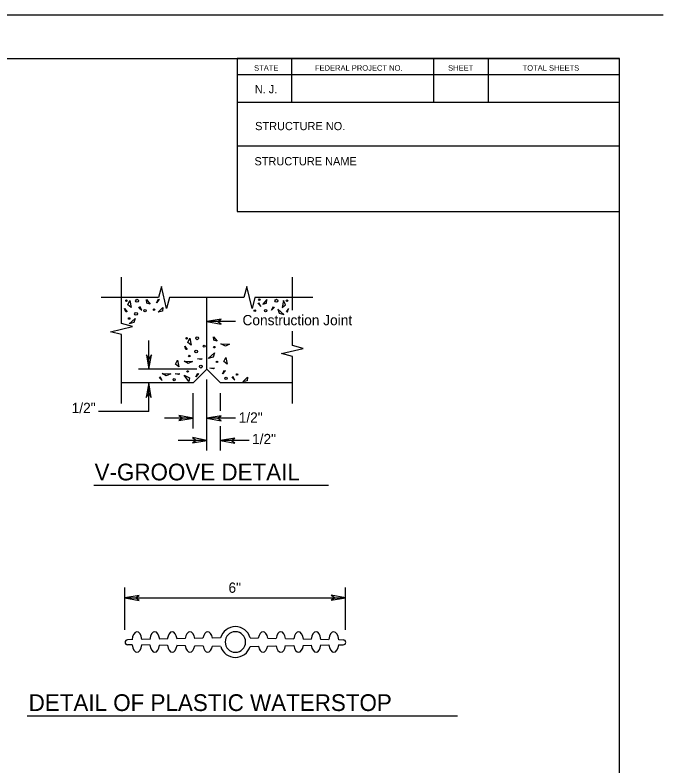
# Model space of a CAD drawing. Extents: x 499999.87 to 500002.82, y 499999.96 to 500001.79.
# Drawn here: x 500002.202 to 500002.825, y 500001.072 to 500001.792 of the extents above; entities that cross this region are included whole.
import ezdxf

# ---------------------------------------------------------------- set-up
doc = ezdxf.new("R2010")
doc.units = 0
doc.layers.add('1', color=7, linetype='Continuous')
doc.layers.add('2', color=7, linetype='Continuous')

msp = doc.modelspace()

# ---------------------------------------------------------------- linework, layer by layer
at = {"layer": '1'}
for p, q in [((499999.86647, 500001.79167), (500002.8248, 500001.79167)), ((500000.03314, 500001.75), (500002.78314, 500001.75)), ((500002.41568, 500001.75), (500002.41568, 500001.60302)), ((500002.78314, 500001.75), (500002.41568, 500001.75)), ((500002.46818, 500001.70801), (500002.46818, 500001.75)), ((500002.60466, 500001.70801), (500002.60466, 500001.75)), ((500002.65715, 500001.70801), (500002.65715, 500001.75)), ((500002.78314, 500000), (500002.78314, 500001.75)), ((500002.78314, 500000), (500002.78314, 500001.75)), ((500002.78314, 500001.60302), (500002.78314, 500001.75)), ((500002.78314, 500001.73425), (500002.41568, 500001.73425)), ((500002.41568, 500001.70801), (500002.78314, 500001.70801)), ((500002.41568, 500001.66601), (500002.78314, 500001.66601)), ((500002.41568, 500001.60302), (500002.78314, 500001.60302))]:
    msp.add_line(p, q, dxfattribs=at)
for points in [[(500002.35072, 500001.52034), (500002.3481, 500001.50984), (500002.34318, 500001.53084), (500002.34022, 500001.52034)], [(500002.43274, 500001.52034), (500002.43012, 500001.50984), (500002.4252, 500001.53084), (500002.42224, 500001.52034)], [(500002.30479, 500001.48491), (500002.29429, 500001.48753), (500002.31529, 500001.49245), (500002.30479, 500001.49541)], [(500002.46883, 500001.46391), (500002.45833, 500001.46654), (500002.47933, 500001.47146), (500002.46883, 500001.47441)]]:
    msp.add_lwpolyline(points, dxfattribs=at)
for points in [[(500002.38681, 500001.49738), (500002.40059, 500001.49475), (500002.39698, 500001.49738), (500002.40059, 500001.49967)], [(500002.33104, 500001.45144), (500002.33366, 500001.46522), (500002.33104, 500001.46161), (500002.32874, 500001.46522)], [(500002.33104, 500001.43832), (500002.32841, 500001.42454), (500002.33104, 500001.42815), (500002.33333, 500001.42454)], [(500002.37369, 500001.40453), (500002.35991, 500001.40715), (500002.36352, 500001.40453), (500002.35991, 500001.40223)], [(500002.38681, 500001.40453), (500002.40059, 500001.4019), (500002.39698, 500001.40453), (500002.40059, 500001.40682)], [(500002.38681, 500001.3832), (500002.37303, 500001.38583), (500002.37664, 500001.3832), (500002.37303, 500001.38091)], [(500002.39993, 500001.3832), (500002.41371, 500001.38058), (500002.4101, 500001.3832), (500002.41371, 500001.3855)], [(500002.30807, 500001.23196), (500002.32185, 500001.22933), (500002.31824, 500001.23196), (500002.32185, 500001.23425)], [(500002.52001, 500001.23196), (500002.50623, 500001.23458), (500002.50984, 500001.23196), (500002.50623, 500001.22966)]]:
    msp.add_lwpolyline(points, close=True, dxfattribs=at)
at = {"layer": '2'}
for p, q in [((500002.30479, 500001.49541), (500002.30479, 500001.54003)), ((500002.46883, 500001.5082), (500002.46883, 500001.54003)), ((500002.34022, 500001.52034), (500002.2851, 500001.52034)), ((500002.42224, 500001.52034), (500002.35072, 500001.52034)), ((500002.38681, 500001.45144), (500002.38681, 500001.52034)), ((500002.48852, 500001.52034), (500002.43274, 500001.52034)), ((500002.3107, 500001.51345), (500002.31266, 500001.51739)), ((500002.31398, 500001.51083), (500002.3107, 500001.51345)), ((500002.31266, 500001.51739), (500002.31398, 500001.51083)), ((500002.32907, 500001.51509), (500002.32874, 500001.51837)), ((500002.32874, 500001.51837), (500002.33235, 500001.51411)), ((500002.33235, 500001.51411), (500002.32907, 500001.51509)), ((500002.33825, 500001.51542), (500002.34022, 500001.51903)), ((500002.34055, 500001.51804), (500002.33825, 500001.51542)), ((500002.34121, 500001.5187), (500002.34055, 500001.51804)), ((500002.4357, 500001.51509), (500002.43635, 500001.51444)), ((500002.43635, 500001.51444), (500002.43865, 500001.51181)), ((500002.43865, 500001.51181), (500002.43668, 500001.51542)), ((500002.44423, 500001.51837), (500002.44062, 500001.51411)), ((500002.44062, 500001.51411), (500002.4439, 500001.51509)), ((500002.4439, 500001.51509), (500002.44423, 500001.51837)), ((500002.4603, 500001.51739), (500002.45899, 500001.51083)), ((500002.45899, 500001.51083), (500002.46227, 500001.51345)), ((500002.46227, 500001.51345), (500002.4603, 500001.51739)), ((500002.30873, 500001.50656), (500002.30774, 500001.50984)), ((500002.30774, 500001.50984), (500002.31004, 500001.50656)), ((500002.30938, 500001.50656), (500002.30873, 500001.50656)), ((500002.32119, 500001.51115), (500002.32185, 500001.5105)), ((500002.32185, 500001.5105), (500002.32415, 500001.5082)), ((500002.32415, 500001.5082), (500002.32218, 500001.51181)), ((500002.3399, 500001.50623), (500002.34449, 500001.51083)), ((500002.34416, 500001.50722), (500002.3399, 500001.50623)), ((500002.34449, 500001.51083), (500002.34416, 500001.50722)), ((500002.44882, 500001.5082), (500002.45079, 500001.51181)), ((500002.45112, 500001.5105), (500002.44882, 500001.5082)), ((500002.45177, 500001.51115), (500002.45112, 500001.5105)), ((500002.46063, 500001.50394), (500002.45472, 500001.50919)), ((500002.45472, 500001.50919), (500002.45604, 500001.50525)), ((500002.46522, 500001.50984), (500002.46293, 500001.50656)), ((500002.46358, 500001.50656), (500002.46424, 500001.50656)), ((500002.46424, 500001.50656), (500002.46522, 500001.50984)), ((500002.31201, 500001.49508), (500002.31791, 500001.50033)), ((500002.31791, 500001.50033), (500002.3166, 500001.49639)), ((500002.45604, 500001.50525), (500002.46063, 500001.50394)), ((500002.3166, 500001.49639), (500002.31201, 500001.49508)), ((500002.41437, 500001.49738), (500002.38681, 500001.49738)), ((500002.30479, 500001.41864), (500002.30479, 500001.48491)), ((500002.46883, 500001.47441), (500002.46883, 500001.48819)), ((500002.33104, 500001.45144), (500002.33104, 500001.479)), ((500002.36844, 500001.47736), (500002.37041, 500001.4813)), ((500002.37172, 500001.47474), (500002.36844, 500001.47736)), ((500002.37041, 500001.4813), (500002.37172, 500001.47474)), ((500002.39337, 500001.47933), (500002.39304, 500001.48261)), ((500002.39304, 500001.48261), (500002.39665, 500001.47835)), ((500002.39665, 500001.47835), (500002.39337, 500001.47933)), ((500002.36647, 500001.47047), (500002.36549, 500001.47375)), ((500002.36549, 500001.47375), (500002.36778, 500001.47047)), ((500002.36713, 500001.47047), (500002.36647, 500001.47047)), ((500002.40453, 500001.47375), (500002.40026, 500001.47605)), ((500002.40026, 500001.47605), (500002.40846, 500001.47572)), ((500002.40846, 500001.47572), (500002.40453, 500001.47375)), ((500002.38812, 500001.46194), (500002.39403, 500001.46719)), ((500002.39272, 500001.46325), (500002.38812, 500001.46194)), ((500002.39403, 500001.46719), (500002.39272, 500001.46325)), ((500002.40289, 500001.45899), (500002.40486, 500001.46293)), ((500002.40486, 500001.46293), (500002.40617, 500001.45636)), ((500002.46883, 500001.41864), (500002.46883, 500001.46391)), ((500002.35663, 500001.45636), (500002.3586, 500001.4603)), ((500002.35991, 500001.45374), (500002.35663, 500001.45636)), ((500002.3586, 500001.4603), (500002.35991, 500001.45374)), ((500002.36877, 500001.45702), (500002.36483, 500001.45932)), ((500002.36483, 500001.45932), (500002.37303, 500001.45899)), ((500002.37303, 500001.45899), (500002.36877, 500001.45702)), ((500002.37762, 500001.46161), (500002.38222, 500001.46194)), ((500002.38091, 500001.46096), (500002.37762, 500001.46161)), ((500002.38189, 500001.46129), (500002.38091, 500001.46096)), ((500002.40617, 500001.45636), (500002.40289, 500001.45899)), ((500002.37697, 500001.45144), (500002.32119, 500001.45144)), ((500002.38681, 500001.45144), (500002.37369, 500001.43832)), ((500002.38681, 500001.45144), (500002.39993, 500001.43832)), ((500002.38944, 500001.45243), (500002.39403, 500001.45276)), ((500002.39272, 500001.45177), (500002.38944, 500001.45243)), ((500002.3937, 500001.4521), (500002.39272, 500001.45177)), ((500002.40157, 500001.44718), (500002.40354, 500001.45079)), ((500002.40387, 500001.4498), (500002.40157, 500001.44718)), ((500002.40453, 500001.45046), (500002.40387, 500001.4498)), ((500002.34088, 500001.44357), (500002.34154, 500001.44291)), ((500002.34154, 500001.44291), (500002.34383, 500001.44062)), ((500002.34383, 500001.44062), (500002.34186, 500001.44423)), ((500002.34777, 500001.44521), (500002.34383, 500001.44751)), ((500002.34383, 500001.44751), (500002.35203, 500001.44718)), ((500002.35203, 500001.44718), (500002.34777, 500001.44521)), ((500002.3563, 500001.44718), (500002.36089, 500001.44751)), ((500002.35958, 500001.44652), (500002.3563, 500001.44718)), ((500002.36056, 500001.44685), (500002.35958, 500001.44652)), ((500002.36942, 500001.43963), (500002.36483, 500001.44587)), ((500002.36483, 500001.44587), (500002.37008, 500001.44324)), ((500002.37008, 500001.44324), (500002.36942, 500001.43963)), ((500002.37598, 500001.44423), (500002.37795, 500001.44783)), ((500002.37828, 500001.44685), (500002.37598, 500001.44423)), ((500002.37894, 500001.44751), (500002.37828, 500001.44685)), ((500002.38681, 500001.37336), (500002.38681, 500001.4416)), ((500002.41076, 500001.4439), (500002.41142, 500001.44324)), ((500002.41142, 500001.44324), (500002.41371, 500001.44094)), ((500002.41371, 500001.44094), (500002.41175, 500001.44455)), ((500002.42126, 500001.4393), (500002.42585, 500001.4439)), ((500002.42585, 500001.4439), (500002.42552, 500001.44029)), ((500002.37369, 500001.43832), (500002.30479, 500001.43832)), ((500002.33104, 500001.41109), (500002.33104, 500001.43832)), ((500002.46883, 500001.43832), (500002.39993, 500001.43832)), ((500002.42552, 500001.44029), (500002.42126, 500001.4393)), ((500002.37369, 500001.39469), (500002.37369, 500001.42848)), ((500002.39993, 500001.41175), (500002.39993, 500001.42848)), ((500002.33104, 500001.41109), (500002.28248, 500001.41109)), ((500002.37369, 500001.40453), (500002.34613, 500001.40453)), ((500002.41437, 500001.40453), (500002.38681, 500001.40453)), ((500002.39993, 500001.37336), (500002.39993, 500001.39698)), ((500002.38681, 500001.3832), (500002.35925, 500001.3832)), ((500002.42749, 500001.3832), (500002.39993, 500001.3832)), ((500002.50361, 500001.3399), (500002.27822, 500001.3399)), ((500002.30807, 500001.20144), (500002.30807, 500001.2418)), ((500002.52001, 500001.20144), (500002.52001, 500001.2418)), ((500002.30807, 500001.23196), (500002.52001, 500001.23196)), ((500002.31463, 500001.19193), (500002.31037, 500001.1916)), ((500002.33202, 500001.19226), (500002.32448, 500001.19193)), ((500002.34875, 500001.19259), (500002.34121, 500001.19226)), ((500002.36581, 500001.19291), (500002.35794, 500001.19259)), ((500002.38287, 500001.19324), (500002.375, 500001.19291)), ((500002.39993, 500001.19357), (500002.39206, 500001.19324)), ((500002.42815, 500001.19357), (500002.43602, 500001.19324)), ((500002.44521, 500001.19324), (500002.45308, 500001.19291)), ((500002.46227, 500001.19291), (500002.47014, 500001.19259)), ((500002.47933, 500001.19259), (500002.48688, 500001.19226)), ((500002.49606, 500001.19226), (500002.50361, 500001.19193)), ((500002.51345, 500001.19193), (500002.51772, 500001.1916)), ((500002.31496, 500001.18701), (500002.31037, 500001.18701)), ((500002.33202, 500001.18668), (500002.32415, 500001.18701)), ((500002.34875, 500001.18635), (500002.34121, 500001.18668)), ((500002.36581, 500001.18602), (500002.35794, 500001.18635)), ((500002.38287, 500001.1857), (500002.375, 500001.18602)), ((500002.39993, 500001.18537), (500002.39206, 500001.1857)), ((500002.42815, 500001.18537), (500002.43602, 500001.1857)), ((500002.44521, 500001.1857), (500002.45308, 500001.18602)), ((500002.46227, 500001.18602), (500002.47014, 500001.18635)), ((500002.47933, 500001.18635), (500002.48688, 500001.18668)), ((500002.49606, 500001.18668), (500002.50394, 500001.18701)), ((500002.51312, 500001.18701), (500002.51772, 500001.18701)), ((500002.6273, 500001.11844), (500002.21424, 500001.11844))]:
    msp.add_line(p, q, dxfattribs=at)
for centre, radius in [((500002.30947, 500001.51731), 0.000734), ((500002.31964, 500001.51731), 0.00135), ((500002.43706, 500001.5183), 0.000734), ((500002.45346, 500001.51731), 0.00135), ((500002.46363, 500001.51731), 0.000734), ((500002.3187, 500001.50467), 0.00135), ((500002.3273, 500001.5078), 0.00104), ((500002.33604, 500001.50878), 0.000734), ((500002.43279, 500001.5078), 0.000734), ((500002.44317, 500001.5078), 0.00104), ((500002.31209, 500001.50025), 0.000734), ((500002.36721, 500001.48123), 0.000734), ((500002.37738, 500001.48123), 0.00135), ((500002.37644, 500001.46858), 0.00135), ((500002.38406, 500001.47367), 0.00104), ((500002.39378, 500001.4727), 0.000734), ((500002.36983, 500001.46417), 0.000734), ((500002.38089, 500001.45401), 0.00135), ((500002.39641, 500001.45859), 0.000734), ((500002.36819, 500001.4494), 0.000734), ((500002.35528, 500001.44149), 0.00104), ((500002.40515, 500001.4428), 0.00104), ((500002.41577, 500001.44645), 0.000734)]:
    msp.add_circle(centre, radius, dxfattribs=at)
for centre, radius, start, end in [((500002.41411, 500001.18963), 0.01476, 90, 164.55462), ((500002.41411, 500001.18963), 0.01476, 15.44538, 90), ((500002.41411, 500001.18963), 0.00984, 90, 270), ((500002.41411, 500001.18963), 0.00984, 270, 90), ((500002.31043, 500001.1893), 0.0023, 90, 270), ((500002.51778, 500001.1893), 0.0023, 270, 90), ((500002.41411, 500001.18963), 0.01476, 196.78688, 270), ((500002.41411, 500001.18963), 0.01476, 270, 343.21312)]:
    msp.add_arc(centre, radius, start, end, dxfattribs=at)
for centre, start_param, end_param in [((500002.31962, 500001.18963), 1.817624, 4.492051), ((500002.33668, 500001.18963), 1.852354, 4.451638), ((500002.35341, 500001.18963), 1.885314, 4.415902), ((500002.37047, 500001.18963), 1.919593, 4.380913), ((500002.38753, 500001.18963), 1.955903, 4.344116), ((500002.44068, 500001.18963), 1.939069, 4.327282), ((500002.45774, 500001.18963), 1.902273, 4.363592), ((500002.4748, 500001.18963), 1.867284, 4.397871), ((500002.49154, 500001.18963), 1.831547, 4.430831), ((500002.5086, 500001.18963), 1.791134, 4.465561), ((500002.31962, 500001.18963), 4.982322, 7.57526), ((500002.33668, 500001.18963), 5.006456, 7.542923), ((500002.35341, 500001.18963), 5.041323, 7.506649), ((500002.37047, 500001.18963), 5.077283, 7.470475), ((500002.38753, 500001.18963), 5.113436, 7.432081), ((500002.44068, 500001.18963), 5.134289, 7.452935), ((500002.45774, 500001.18963), 5.095895, 7.489087), ((500002.4748, 500001.18963), 5.059722, 7.525047), ((500002.49154, 500001.18963), 5.023448, 7.559915), ((500002.5086, 500001.18963), 4.991111, 7.584049)]:
    msp.add_ellipse(centre, major_axis=(0, -0.00984), ratio=0.5, start_param=start_param, end_param=end_param, dxfattribs=at)

# ---------------------------------------------------------------- texts
at = {"layer": '1'}
for s, p in [('STATE', (500002.43209, 500001.73819)), ('FEDERAL PROJECT NO.', (500002.49049, 500001.73819)), ('SHEET', (500002.61844, 500001.73819)), ('TOTAL SHEETS', (500002.68996, 500001.73819))]:
    msp.add_text(s, height=0.005248, dxfattribs=at).set_placement(p)
at = {"layer": '2'}
for s, height, p in [('N. J.', 0.007874, (500002.43274, 500001.71654)), ('STRUCTURE NO.', 0.007874, (500002.43307, 500001.6811)), ('STRUCTURE NAME', 0.007874, (500002.43241, 500001.64731)), ('Construction Joint', 0.0098425, (500002.42093, 500001.49377)), ('1/2"', 0.009843, (500002.25689, 500001.40945)), ('1/2"', 0.009843, (500002.41732, 500001.40026)), ('1/2"', 0.009843, (500002.43012, 500001.37959)), ('V-GROOVE DETAIL', 0.0160768, (500002.27887, 500001.34482)), ('6"', 0.009843, (500002.40748, 500001.23688)), ('DETAIL OF PLASTIC WATERSTOP', 0.0160768, (500002.21555, 500001.12336))]:
    msp.add_text(s, height=height, dxfattribs=at).set_placement(p)

doc.saveas('drawing.dxf')
